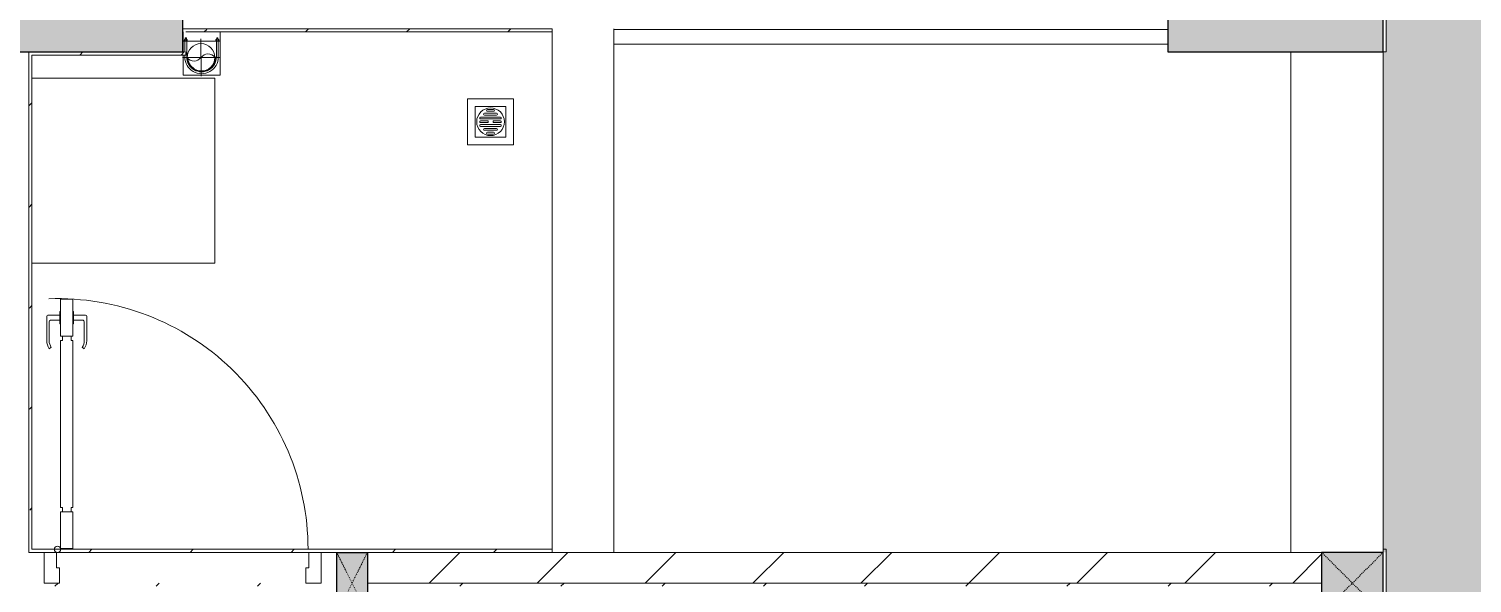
# Model space of a CAD drawing. Header units: millimetres. Extents: x 5121 to 246734, y -48180 to 129206.
# Drawn here: x 122853 to 127542, y 68037 to 69837 of the extents above; entities that cross this region are included whole.
import ezdxf

# ---------------------------------------------------------------- set-up
doc = ezdxf.new("R2010")
doc.units = ezdxf.units.MM
for name, pattern in [('Dash', [6, 3, -3]), ('Grid Line', [22.225, 12.7, -3.175, 3.175, -3.175]), ('IMPORT-CENTER _3_', [10.16, 6.35, -1.27, 1.27, -1.27])]:
    doc.linetypes.add(name, pattern=pattern)
for name, color, linetype, lineweight in [('0-1', 7, 'Continuous', 5), ('A-DETL-GENF-1', 50, 'Continuous', 9), ('A-DOOR-1', 253, 'Continuous', 9), ('A-DOOR-2', 50, 'Continuous', 9), ('A-FLOR-1', 50, 'Continuous', 9), ('A-FLOR-PATT', 8, 'Continuous', 9), ('A-WALL-1', 250, 'Continuous', 18), ('A-WALL-2', 50, 'Continuous', 9), ('A-WALL-FNSH-1', 50, 'Continuous', 9), ('A-WALL-PATT-1', 9, 'Continuous', 9), ('A-WALL-PATT-2', 50, 'Continuous', 9), ('G-IMPT', 8, 'Continuous', 9), ('G-IMPT-1', 254, 'Continuous', 9), ('G-IMPT-2', 8, 'IMPORT-CENTER _3_', 9), ('I-FURN-1', 253, 'Continuous', 9), ('M-EQPM', 50, 'Continuous', 9), ('S-BEAM-1', 50, 'Continuous', 9), ('S-COLS-1', 7, 'Continuous', 5), ('S-COLS-2', 10, 'Continuous', 25), ('S-COLS-3', 50, 'Continuous', 9), ('S-COLS-4', 253, 'Continuous', 9), ('S-COLS-5', 52, 'Continuous', 25), ('S-COLS-6', 52, 'Dash', 9), ('S-COLS-HDLN', 52, 'Dash', 9), ('S-COLS-HDLN-1', 50, 'Dash', 9), ('S-GRID-1', 1, 'Grid Line', 9)]:
    doc.layers.add(name, color=color, linetype=linetype, lineweight=lineweight)
pattern_1 = [(45, (0, 0), (-164.40233, 164.40233), [])]

# ---------------------------------------------------------------- blocks, each defined once
blk = doc.blocks.new('NCV_TKTC_KET CAU_rvt-1-TKCS_MB TỔNG THỂ TẦNG 1')
at = {"layer": 'S-COLS-1'}
for points in [[(122852.6, 69761.9), (123352.6, 69761.9), (123352.4, 70111.9), (122052.6, 70111.9), (122052.6, 69761.9), (122752.6, 69761.9)], [(126552.6, 69761.9), (127252.6, 69761.9), (127252.5, 70111.9), (126552.6, 70111.9), (126552.6, 69835.3)]]:
    blk.add_hatch(color=256, dxfattribs=at).paths.add_polyline_path(points)
at = {"layer": 'A-FLOR-1'}
for p, q in [((124752.6, 69835.3), (126552.6, 69835.3)), ((127252.5, 68136.9), (127252.5, 69761.9))]:
    blk.add_line(p, q, dxfattribs=at)
at = {"layer": 'S-BEAM-1'}
for p, q in [((126552.5, 69786.9), (126552.5, 69835.3)), ((124752.6, 69786.9), (126552.5, 69786.9)), ((126952.6, 69761.9), (126952.6, 68136.9)), ((127252.6, 68136.9), (127252.6, 69761.9))]:
    blk.add_line(p, q, dxfattribs=at)
at = {"layer": 'S-COLS-2'}
for p, q in [((123352.6, 69761.9), (123352.6, 70111.9)), ((126552.6, 70111.9), (126552.6, 69761.9)), ((127252.6, 69761.9), (127252.6, 70111.9)), ((122052.6, 69761.9), (123352.6, 69761.9)), ((126552.6, 69761.9), (127252.6, 69761.9))]:
    blk.add_line(p, q, dxfattribs=at)
blk = doc.blocks.new('MAY GIAT - MAY GIAT_dwg-V90-TKCS_MB TỔNG THỂ TẦNG 1')
at = {"layer": 'G-IMPT-1'}
blk.add_line((5, 596.6), (5, 2.3), dxfattribs=at)
at = {"layer": 'G-IMPT-1', "flags": 128}
blk.add_lwpolyline([(605, 2.3), (605, 596.6), (5, 596.6)], dxfattribs=at)
blk = doc.blocks.new('MAY GIAT - MAY GIAT-V156-TKCS_MB TỔNG THỂ TẦNG 1')
at = {"layer": 'I-FURN-1'}
for p, q in [((5, -596.6), (5, -2.3)), ((605, -2.3), (605, -596.6)), ((605, -596.6), (5, -596.6))]:
    blk.add_line(p, q, dxfattribs=at)
at = {"extrusion": (0, 0, -1), "zscale": -1, "rotation": 180}
blk.add_blockref('MAY GIAT - MAY GIAT_dwg-V90-TKCS_MB TỔNG THỂ TẦNG 1', (0, 0), dxfattribs=at)
blk = doc.blocks.new('DOOR_CW_01 CANH MO-PANEL KINH - DIG_01-900x2200-CỬA NHÔM KÍNH-400868-TKCS_MB TỔNG THỂ TẦNG 1')
at = {"layer": 'A-DETL-GENF-1'}
for p, q in [((-397, 872), (-357, 872)), ((-397, 752), (-397, 872)), ((-357, 872), (-357, 752)), ((-442, 737), (-442, 816.5)), ((-399, 820.5), (-438, 820.5)), ((-434, 799.5), (-434, 737)), ((-399, 803.5), (-430, 803.5)), ((-399, 831.8), (-397, 831.8)), ((-399, 792.2), (-399, 831.8)), ((-397, 792.2), (-397, 831.8)), ((-357, 792.2), (-357, 831.8)), ((-355, 831.8), (-357, 831.8)), ((-355, 792.2), (-355, 831.8)), ((-355, 820.5), (-316, 820.5)), ((-355, 803.5), (-324, 803.5)), ((-320, 799.5), (-320, 737)), ((-312, 737), (-312, 816.5)), ((-397, 792.2), (-399, 792.2)), ((-357, 752), (-397, 752)), ((-363, 752), (-391, 752)), ((-391, 752), (-391, 738)), ((-363, 738), (-363, 752)), ((-357, 792.2), (-355, 792.2)), ((-433.9, 711.2), (-427.3, 715.8)), ((-397, 738), (-391, 738)), ((-397, 738), (-397, 196)), ((-357, 738), (-363, 738)), ((-357, 196), (-357, 738)), ((-320.1, 711.2), (-326.7, 715.8)), ((-397, 196), (-391, 196)), ((-391, 196), (-391, 182)), ((-357, 196), (-363, 196)), ((-363, 182), (-363, 196)), ((-357, 182), (-397, 182)), ((-397, 182), (-397, 62)), ((-391, 182), (-363, 182)), ((-357, 62), (-357, 182)), ((-397, 62), (-357, 62))]:
    blk.add_line(p, q, dxfattribs=at)
blk.add_circle((-407, 60), 10, dxfattribs=at)
for centre, radius, start, end in [((-407, 60), 814, 360, 92), ((-438, 816.5), 4, 90, 180), ((-430, 799.5), 4, 90, 180), ((-324, 799.5), 4, 360, 90), ((-316, 816.5), 4, 0, 90), ((-397, 737), 45, 180, 215), ((-397, 737), 37, 180, 215), ((-357, 737), 37, 325, 0), ((-357, 737), 45, 325, 0)]:
    blk.add_arc(centre, radius, start, end, dxfattribs=at)
at = {"layer": 'A-DOOR-2'}
for p, q in [((-410, 50), (-450, 50)), ((-450, 50), (-450, -50)), ((-410, 0), (-410, 50)), ((-407, 50), (-382, 50)), ((450, 50), (410, 50)), ((410, 50), (410, 0)), ((450, -50), (450, 50)), ((-400, 0), (-410, 0)), ((-400, -50), (-400, 0)), ((410, 0), (400, 0)), ((400, 0), (400, -50)), ((-450, -50), (-400, -50)), ((400, -50), (450, -50))]:
    blk.add_line(p, q, dxfattribs=at)
blk = doc.blocks.new('G1_SOF - BO TRU - 100x200-V75-TKCS_MB TỔNG THỂ TẦNG 1')
at = {"layer": 'S-COLS-3'}
blk.add_hatch(color=256, dxfattribs=at).paths.add_polyline_path([(-50, 0), (-49.6, -100), (50, -100), (50, 100), (-50, 98.4), (-50, 47)])
at = {"layer": 'S-COLS-2'}
for p, q in [((-50, 100), (50, 100)), ((-50, -100), (-50, 100)), ((50, 100), (50, -100)), ((50, -100), (-50, -100))]:
    blk.add_line(p, q, dxfattribs=at)
at = {"layer": 'S-COLS-HDLN-1'}
for p, q in [((50, -100), (-50, 100)), ((-50, -100), (50, 100))]:
    blk.add_line(p, q, dxfattribs=at)
blk = doc.blocks.new('NCV_TKTC_TANG 1_rvt-1-TKCS_MB TỔNG THỂ TẦNG 1')
at = {"layer": 'A-WALL-PATT-1'}
h = blk.add_hatch(dxfattribs=at)
h.set_pattern_fill('FP_2', color=256, style=0, pattern_type=2)
h.set_pattern_definition([(45, (0, 0), (-175.3625, 175.3625), [])])
h.paths.add_polyline_path([(126952.6, 68036.9), (127052.6, 68036.9), (127052.6, 68136.9), (123952.6, 68136.9), (123952.6, 68036.9), (126885.8, 68036.9)])
at = {"layer": 'A-WALL-PATT-2'}
h = blk.add_hatch(dxfattribs=at)
h.set_pattern_fill('FP_10', color=256, style=0, pattern_type=2)
h.set_pattern_definition(pattern_1)
h.paths.add_polyline_path([(123352.6, 69826.9), (124552.6, 69826.9), (124552.6, 69836.9), (123352.6, 69835.3)])
h = blk.add_hatch(dxfattribs=at)
h.set_pattern_fill('FP_10', color=256, style=0, pattern_type=2)
h.set_pattern_definition(pattern_1)
h.paths.add_polyline_path([(122862.6, 68146.9), (122862.6, 69761.9), (122852.6, 69761.9), (122855.6, 68146.9), (122857.6, 68146.9)])
h = blk.add_hatch(dxfattribs=at)
h.set_pattern_fill('FP_10', color=256, style=0, pattern_type=2)
h.set_pattern_definition(pattern_1)
h.paths.add_polyline_path([(123349.5, 69751.9), (123362.6, 69751.9), (123362.6, 69761.9), (122862.6, 69761.9), (122862.6, 69751.9), (122973.5, 69751.9)])
h = blk.add_hatch(dxfattribs=at)
h.set_pattern_fill('FP_10', color=256, style=0, pattern_type=2)
h.set_pattern_definition(pattern_1)
h.paths.add_polyline_path([(123948, 68136.9), (124552.6, 68136.9), (124552.6, 68146.9), (122852.6, 68146.9), (122852.6, 68136.9), (123852.6, 68136.9)])
h = blk.add_hatch(dxfattribs=at)
h.set_pattern_fill('FP_10', color=256, style=0, pattern_type=2)
h.set_pattern_definition(pattern_1)
h.paths.add_polyline_path([(122862.6, 64836.9), (122862.6, 68036.9), (122852.6, 68036.9), (122852.6, 64836.9)])
h = blk.add_hatch(dxfattribs=at)
h.set_pattern_fill('FP_10', color=256, style=0, pattern_type=2)
h.set_pattern_definition(pattern_1)
h.paths.add_polyline_path([(123802.6, 68026.9), (123842.6, 68026.9), (123842.6, 68036.9), (122862.6, 68036.9), (122862.6, 68026.9), (123762.6, 68026.9)])
h = blk.add_hatch(dxfattribs=at)
h.set_pattern_fill('FP_10', color=256, style=0, pattern_type=2)
h.set_pattern_definition(pattern_1)
h.paths.add_polyline_path([(123842.6, 64826.9), (123852.6, 64826.9), (123852.6, 68036.9), (123842.6, 68036.9), (123842.6, 64836.9)])
h = blk.add_hatch(dxfattribs=at)
h.set_pattern_fill('FP_10', color=256, style=0, pattern_type=2)
h.set_pattern_definition(pattern_1)
h.paths.add_polyline_path([(123952.6, 68026.9), (127052.6, 68026.9), (127052.6, 68036.9), (123952.6, 68036.9)])
at = {"layer": 'A-WALL-1'}
for p, q in [((124552.6, 69836.9), (123352.6, 69836.9)), ((123352.6, 69836.9), (123352.6, 69826.9)), ((123362.6, 69826.9), (124552.6, 69826.9)), ((124552.6, 69826.9), (124552.6, 69836.9)), ((122862.6, 69761.9), (122852.6, 69761.9)), ((122852.6, 69761.9), (122852.6, 68146.9)), ((123352.6, 69761.9), (122862.6, 69761.9)), ((122862.6, 68146.9), (122862.6, 69751.9)), ((122862.6, 69751.9), (123362.6, 69751.9)), ((123362.6, 69751.9), (123362.6, 69761.9)), ((122852.6, 68146.9), (122852.6, 68136.9)), ((122852.6, 68136.9), (122902.6, 68136.9)), ((124552.6, 68146.9), (122862.6, 68146.9)), ((122942.6, 68136.9), (123762.6, 68136.9)), ((123802.6, 68136.9), (123852.6, 68136.9)), ((123952.6, 68136.9), (124552.6, 68136.9)), ((127052.6, 68136.9), (123952.6, 68136.9)), ((124552.6, 68136.9), (124552.6, 68146.9)), ((127052.6, 68036.9), (127052.6, 68136.9)), ((123952.6, 68036.9), (127052.6, 68036.9))]:
    blk.add_line(p, q, dxfattribs=at)
at = {"layer": 'A-WALL-2'}
for p, q in [((124552.6, 68146.9), (124552.6, 69826.9)), ((124752.6, 69836.9), (124752.6, 68136.9))]:
    blk.add_line(p, q, dxfattribs=at)
at = {"layer": 'A-DOOR-1'}
blk.add_blockref('DOOR_CW_01 CANH MO-PANEL KINH - DIG_01-900x2200-CỬA NHÔM KÍNH-400868-TKCS_MB TỔNG THỂ TẦNG 1', (123352.6, 68086.9), dxfattribs=at)
at = {"layer": 'I-FURN-1', "rotation": 90.00000000000087}
blk.add_blockref('MAY GIAT - MAY GIAT-V156-TKCS_MB TỔNG THỂ TẦNG 1', (122860.3, 69071.5), dxfattribs=at)
at = {"layer": 'S-COLS-4', "rotation": 180}
blk.add_blockref('G1_SOF - BO TRU - 100x200-V75-TKCS_MB TỔNG THỂ TẦNG 1', (123902.6, 68036.9), dxfattribs=at)
blk = doc.blocks.new('TKTC_XREF_251221_MB TANG 1 - TKTC_XREF_260130_MB TANG 1_dwg_CUM U_DN100-V272-TKCS_MB TỔNG THỂ TẦNG 1')
at = {"layer": 'G-IMPT'}
for p, q in [((-79.1, 66.6), (-79.1, 63.4)), ((-76.6, 66.6), (-76.6, 63.4)), ((-74.6, 66.6), (-74.6, 63.4)), ((-72.7, 69.3), (-72.7, 60.7)), ((-66.9, 67.9), (-71.7, 67.9)), ((-66.9, 62.1), (-71.7, 62.1)), ((-65, 69), (-20.7, 69)), ((-8, 69), (0, 69)), ((-79.1, -63.4), (-79.1, -66.6)), ((-76.6, -63.4), (-76.6, -66.6)), ((-74.6, -63.4), (-74.6, -66.6)), ((-72.7, -60.7), (-72.7, -69.3)), ((-66.9, -62.1), (-71.7, -62.1)), ((-66.9, -67.9), (-71.7, -67.9)), ((-65, -69), (0, -69))]:
    blk.add_line(p, q, dxfattribs=at)
at = {"layer": 'G-IMPT', "flags": 128}
for points in [[(-72.7, 67.6), (-78.1, 67.6), (-78.1, 62.4), (-72.7, 62.4)], [(-71.7, 59.2), (-66.9, 59.2), (-66.9, 70.8), (-71.7, 70.8)], [(-66.9, 70.8), (-66.9, 72.7), (-65, 72.7), (-65, 57.3), (-66.9, 57.3), (-66.9, 59.2)], [(-65, 61), (0, 61), (0, 57)], [(-71.7, -70.8), (-66.9, -70.8), (-66.9, -59.2), (-71.7, -59.2)], [(-66.9, -59.2), (-66.9, -57.3), (-65, -57.3), (-65, -72.7), (-66.9, -72.7), (-66.9, -70.8)], [(-65, -61), (0, -61), (0, -57)], [(-72.7, -62.4), (-78.1, -62.4), (-78.1, -67.6), (-72.7, -67.6)]]:
    blk.add_lwpolyline(points, dxfattribs=at)
at = {"layer": 'G-IMPT'}
for centre, radius, start, end in [((-78.1, 66.6), 0.96, 90, 180), ((-78.1, 63.4), 0.96, 180, 270), ((-71.1, 69.3), 1.56, 112.61986, 247.38014), ((-67.9, 65), 4.8, 143.1301, 216.8699), ((-71.1, 60.7), 1.56, 112.61986, 247.38014), ((0, 0), 69, 270, 90), ((0, 0), 61, 270, 90), ((0, 0), 57, 270, 90), ((-71.1, -60.7), 1.56, 112.61986, 247.38014), ((-78.1, -63.4), 0.96, 90, 180), ((-78.1, -66.6), 0.96, 180, 270), ((-67.9, -65), 4.8, 143.1301, 216.8699), ((-71.1, -69.3), 1.56, 112.61986, 247.38014)]:
    blk.add_arc(centre, radius, start, end, dxfattribs=at)
blk = doc.blocks.new('TKTC_XREF_251221_MB TANG 1 - TKTC_XREF_260130_MB TANG 1_dwg_$cc-4202114-TKCS_MB TỔNG THỂ TẦNG 1')
at = {"layer": 'G-IMPT'}
blk.add_circle((0, 0), 0.5, dxfattribs=at)
for centre, radius, start, end in [((0, 0), 0.5, 90, 270), ((0.188, 0.25), 0.313, 126.8699, 233.1301), ((-0.188, -0.25), 0.313, 306.8699, 53.1301)]:
    blk.add_arc(centre, radius, start, end, dxfattribs=at)
at = {"layer": 'G-IMPT-2'}
for p, q in [((0, -0.673), (0, 0.673)), ((-0.673, 0), (0.673, 0))]:
    blk.add_line(p, q, dxfattribs=at)
blk = doc.blocks.new('TKTC_XREF_251221_MB TANG 1 - TKTC_XREF_260130_MB TANG 1_dwg_THU NUOC - THU NUOC-444531-TKCS_MB TẦNG 1-4202124-TKCS_MB TỔNG THỂ TẦNG 1')
at = {"layer": 'M-EQPM'}
for p, q in [((-23.3, 10.8), (40.9, 10.8)), ((40.9, 4.8), (-23.3, 4.8)), ((-11, 23.3), (28.5, 23.3)), ((28.5, 17.3), (-11, 17.3)), ((-1.1, 35.6), (18.5, 35.6)), ((18.5, 29.6), (-1.1, 29.6)), ((-23.3, -13.6), (40.9, -13.6)), ((40.9, -19.6), (-23.3, -19.6)), ((-11, -26.1), (28.5, -26.1)), ((28.5, -32.1), (-11, -32.1)), ((-1.1, -38.5), (18.5, -38.5)), ((18.5, -44.5), (-1.1, -44.5))]:
    blk.add_line(p, q, dxfattribs=at)
at = {"layer": 'M-EQPM', "flags": 128}
for points in [[(83.7, -79.4), (83.7, 70.6), (-66.3, 70.6), (-66.3, -79.4)], [(58.7, -54.4), (58.7, 45.6), (-41.3, 45.6), (-41.3, -54.4)]]:
    blk.add_lwpolyline(points, close=True, dxfattribs=at)
for points in [[(-23.3, -1.2), (0.7, -1.2), (0.7, -7.2), (-23.3, -7.2)], [(40.9, -7.2), (16.7, -7.2), (16.7, -1.2), (40.9, -1.2)]]:
    blk.add_lwpolyline(points, dxfattribs=at)
at = {"layer": 'M-EQPM'}
for centre, radius, start, end in [((8.7, -4.4), 45, 360, 180), ((8.7, -4.4), 45, 360, 180), ((-23.3, 7.8), 3, 90, 270), ((-11, 20.3), 3, 90, 270), ((-1.1, 32.6), 3, 90, 270), ((18.5, 32.6), 3, 270, 90), ((28.5, 20.3), 3, 270, 90), ((40.9, 7.8), 3, 270, 90), ((8.7, -4.4), 45, 180, 360), ((8.7, -4.4), 45, 180, 360), ((-23.3, -4.2), 3, 90, 270), ((-23.3, -16.6), 3, 90, 270), ((-11, -29.1), 3, 90, 270), ((-1.1, -41.5), 3, 90, 270), ((18.5, -41.5), 3, 270, 90), ((28.5, -29.1), 3, 270, 90), ((40.9, -4.2), 3, 270, 90), ((40.9, -16.6), 3, 270, 90)]:
    blk.add_arc(centre, radius, start, end, dxfattribs=at)
blk = doc.blocks.new('TKTC_XREF_251221_MB TANG 1 - TKTC_XREF_260130_MB TANG 1_dwg-4202109-TKCS_MB TỔNG THỂ TẦNG 1')
at = {"layer": 'G-IMPT'}
for p, q in [((-79797.5, -331519.7), (-79797.5, -331549.7)), ((-79797.5, -331594.7), (-79797.5, -331659.6)), ((-75899.1, -333209.7), (-75899.1, -331584.7))]:
    blk.add_line(p, q, dxfattribs=at)
at = {"layer": 'G-IMPT', "flags": 128}
for points in [[(-79797.5, -331549.7), (-79677.7, -331549.7), (-79677.7, -331519.7)], [(-79797.5, -331659.6), (-79677.9, -331659.6), (-79677.9, -331549.7), (-79797.5, -331549.7), (-79797.5, -331584.7)]]:
    blk.add_lwpolyline(points, dxfattribs=at)
at = {"xscale": 90.00000000005122, "yscale": 90.00000000005122, "zscale": 90.00000000005122, "rotation": 90.37402677993775}
blk.add_blockref('TKTC_XREF_251221_MB TANG 1 - TKTC_XREF_260130_MB TANG 1_dwg_$cc-4202114-TKCS_MB TỔNG THỂ TẦNG 1', (-79739.9, -331602.6), dxfattribs=at)
at = {"extrusion": (0, 0, -1), "xscale": 0.7894736842105242, "yscale": 0.7894736842105242, "zscale": -0.7894736842105242, "rotation": 269.9999999984439}
blk.add_blockref('TKTC_XREF_251221_MB TANG 1 - TKTC_XREF_260130_MB TANG 1_dwg_CUM U_DN100-V272-TKCS_MB TỔNG THỂ TẦNG 1', (79738.1, -331601), dxfattribs=at)
at = {"extrusion": (0, 0, -1), "zscale": -1}
blk.add_blockref('TKTC_XREF_251221_MB TANG 1 - TKTC_XREF_260130_MB TANG 1_dwg_THU NUOC - THU NUOC-444531-TKCS_MB TẦNG 1-4202124-TKCS_MB TỔNG THỂ TẦNG 1', (78790.5, -331807), dxfattribs=at)
blk = doc.blocks.new('TKTC_XREF_251221_MB TANG 1 - TKTC_XREF_251221_MB TANG 1-2038492-TKCS_MB TỔNG THỂ TẦNG 1')
blk.add_blockref('TKTC_XREF_251221_MB TANG 1 - TKTC_XREF_260130_MB TANG 1_dwg-4202109-TKCS_MB TỔNG THỂ TẦNG 1', (169499.1, 384109.7))
blk = doc.blocks.new('G1_SOF - BO TRU - 200x200-3051103-TKCS_MB TỔNG THỂ TẦNG 1')
at = {"layer": 'S-COLS-HDLN'}
for p, q in [((-100, -100), (100, 100)), ((100, -100), (-100, 100))]:
    blk.add_line(p, q, dxfattribs=at)

msp = doc.modelspace()

# ---------------------------------------------------------------- hatches: boundary and pattern name
at = {"layer": 'A-FLOR-PATT'}
h = msp.add_hatch(dxfattribs=at)
h.set_pattern_fill('FP_23', color=256, style=0, pattern_type=2)
h.set_pattern_definition([(0, (236.2, 15.75), (787.4, 787.4), [118.11, -23.622, 31.496, -23.622, -590.55]), (0, (236.2, 15.75), (787.4, 787.4), [-196.85, 118.11, -472.44]), (0, (196.85, 39.4), (787.4, 787.4), [78.74, -59.055, 118.11, -59.055, -472.44]), (0, (196.85, 39.4), (787.4, 787.4), [-314.96, 78.74, -393.7]), (0, (472.44, 354.3), (787.4, 787.4), [98.425, -39.37, 98.425, -551.18]), (0, (78.74, 511.8), (787.4, 787.4), [39.37, -78.74, 39.37, -629.92]), (90, (157.5, 511.8), (-787.4, 787.4), [70.866, -716.534]), (90, (393.7, 39.4), (-787.4, 787.4), [78.74, -708.66]), (90, (590.55, 354.3), (-787.4, 787.4), [78.74, -708.66]), (45, (496.06, 31.5), (0, 787.4002), [78.74, -1034.812]), (135, (291.34, 31.5), (-787.4002, 6e-14), [78.74, -1034.812]), (63.435, (472.44, 35.43), (-0.0007, 787.4), [78.74, -1681.94]), (75.964, (433.07, 39.37), (-0.00383, 787.3999), [78.74, -3167.793]), (75.964, (629.92, 354.33), (-0.00383, 787.3999), [62.992, -3183.541]), (75.964, (173.23, 511.81), (-0.00383, 787.3999), [55.118, -3191.415]), (104.036, (354.33, 39.37), (0.00383, 787.3999), [78.74, -3167.793]), (104.036, (551.18, 354.33), (0.00383, 787.3999), [62.992, -3183.541]), (104.036, (141.73, 511.81), (0.00383, 787.3999), [55.118, -3191.415]), (116.565, (314.96, 35.43), (0.0007, 787.4), [78.74, -1681.939])])
h.paths.add_polyline_path([(127252.6, 17346.9), (128812.2, 17347.5), (128913.1, 17354.5), (129012.7, 17373), (129116.8, 17405.7), (129208.7, 17446.6), (129291.6, 17495), (129356.5, 17541.1), (129431, 17607.6), (129513.7, 17704.9), (129555.2, 17763.4), (129603.5, 17850.8), (129648.4, 17966.1), (129669.3, 18038.9), (129686.7, 18149), (129691.6, 18300.2), (129691.6, 33727.4), (128462.6, 33727.4), (128462.6, 33737.4), (127262.6, 33737.4), (127262.6, 27336.9), (127252.6, 27336.9), (127252.6, 25711.9), (127262.6, 25711.9), (127262.6, 19136.9), (127252.6, 19136.9), (127252.6, 17596.9), (127262.6, 17596.9), (127262.6, 17586.9), (127252.6, 17586.9), (127252.6, 17536.9)])
h.paths.add_polyline_path([(127262.6, 37137.4), (129701.6, 37137.4), (129701.6, 40386.3), (129693.8, 40471.7), (129671.1, 40555.4), (129647.1, 40613.3), (129606.1, 40680.2), (129555.2, 40739.9), (129495.5, 40790.8), (129409.4, 40839.8), (129356.1, 40861.9), (129279.8, 40880.2), (129201.6, 40886.3), (128501.6, 40886.3), (128501.6, 61586.3), (129208.7, 61586.9), (129287, 61594.2), (129370.7, 61616.8), (129428.6, 61640.8), (129495.5, 61681.8), (129555.2, 61732.8), (129606.1, 61792.4), (129650.4, 61867.2), (129677.2, 61931.8), (129695.5, 62008.1), (129701.6, 62086.3), (129701.6, 74336.9), (129695.3, 74585.1), (129676.5, 74832.7), (129645.1, 75078.9), (129586.3, 75387.9), (129545.2, 75565.1), (129460.7, 75851.2), (129396.6, 76038.7), (129304.5, 76269.3), (129175.1, 76544.2), (129085.9, 76714.9), (128959, 76930.4), (128817.7, 77143.9), (128666.7, 77348.2), (128501.6, 77548.5), (128337.2, 77728.8), (128131.6, 77930), (127973.6, 78071), (127766.6, 78236.9), (127579.5, 78372.8), (127348.8, 78521.6), (127154.9, 78634.2), (126896.1, 78765.3), (126668.6, 78865.9), (126486.1, 78937.9), (126253.1, 79016.6), (126016.5, 79083.6), (125777.1, 79138.6), (125535.3, 79181.5), (125291.7, 79212.2), (125047, 79230.7), (124801.6, 79236.9), (118352.6, 79236.9), (118352.6, 78636.9), (118652.6, 78636.9), (118652.6, 78246.9), (122742.5, 78246.9), (122742.5, 78236.9), (122752.5, 78236.9), (122752.6, 79046.9), (125162.5, 79046.9), (125162.5, 79036.9), (125152.5, 79036.9), (125152.5, 78236.9), (125162.5, 78236.9), (125162.9, 78246.9), (127252.6, 78246.9), (127252.6, 76536.9), (127262.6, 76536.9), (127262.6, 69762.3), (127252.6, 69761.9), (127252.6, 68136.9), (127262.1, 68136.9), (127262.6, 61561.9), (127252.6, 61561.9), (127252.6, 56842.4), (127262.6, 56842.4), (127262.6, 53361.9), (127252.6, 53361.9), (127252.6, 51736.9), (127262.6, 51736.9), (127262.6, 45161.9), (127252.6, 45161.9), (127252.6, 43536.9), (127262.6, 43536.9), (127262.6, 37150.6)])
h.paths.add_polyline_path([(114552.6, 78246.9), (114552.6, 78636.9), (114852.6, 78639), (114852.6, 79318.2), (100282.9, 79315.8), (100172.4, 79311.5), (99993.1, 79291.8), (99836.3, 79264.3), (99668, 79222.6), (99489.3, 79163.9), (99325.3, 79096.7), (99184.5, 79028.3), (99012.1, 78927.4), (98855.2, 78818.7), (98723.2, 78712.8), (98623, 78622.9), (98493.2, 78488.3), (98392, 78369), (98301.8, 78246.9), (114542.6, 78246.9)])
at = {"layer": 'S-COLS-1'}
msp.add_hatch(color=256, dxfattribs=at).paths.add_polyline_path([(127252.5, 67936.9), (127252.6, 67936.9), (127252.5, 68136.9), (127052.6, 68136.9), (127052.6, 67936.9)])

# ---------------------------------------------------------------- linework, layer by layer
at = {"layer": 'A-WALL-1'}
for p, q in [((127262.1, 68146.9), (127252.1, 68146.9)), ((127252.1, 68136.9), (127252.6, 68136.9)), ((127262.1, 68136.9), (127262.1, 68146.9))]:
    msp.add_line(p, q, dxfattribs=at)
at = {"layer": 'A-WALL-FNSH-1'}
for p, q in [((127252.6, 70111.9), (127252.6, 69762.3)), ((127262.6, 69762.3), (127262.6, 70111.9)), ((127252.6, 69762.3), (127262.6, 69762.3)), ((127252.6, 68136.9), (127252.6, 67936.9)), ((127262.1, 65035.3), (127262.1, 68136.9))]:
    msp.add_line(p, q, dxfattribs=at)
at = {"layer": 'S-COLS-5'}
for p, q in [((127252.6, 68136.9), (127052.6, 68136.9)), ((127052.6, 68136.9), (127052.6, 67936.9)), ((127252.6, 67936.9), (127252.6, 68136.9))]:
    msp.add_line(p, q, dxfattribs=at)
at = {"layer": 'S-GRID-1'}
msp.add_line((127252.6, 23210.6), (127252.6, 78232.7), dxfattribs=at)

# ---------------------------------------------------------------- block references
at = {"layer": '0-1'}
for name in ['NCV_TKTC_KET CAU_rvt-1-TKCS_MB TỔNG THỂ TẦNG 1', 'NCV_TKTC_TANG 1_rvt-1-TKCS_MB TỔNG THỂ TẦNG 1']:
    msp.add_blockref(name, (0, 0), dxfattribs=at)
at = {"layer": 'M-EQPM'}
msp.add_blockref('TKTC_XREF_251221_MB TANG 1 - TKTC_XREF_251221_MB TANG 1-2038492-TKCS_MB TỔNG THỂ TẦNG 1', (33652.6, 17236.9), dxfattribs=at)
at = {"layer": 'S-COLS-6', "rotation": 180}
msp.add_blockref('G1_SOF - BO TRU - 200x200-3051103-TKCS_MB TỔNG THỂ TẦNG 1', (127152.6, 68036.9), dxfattribs=at)

doc.saveas('drawing.dxf')
